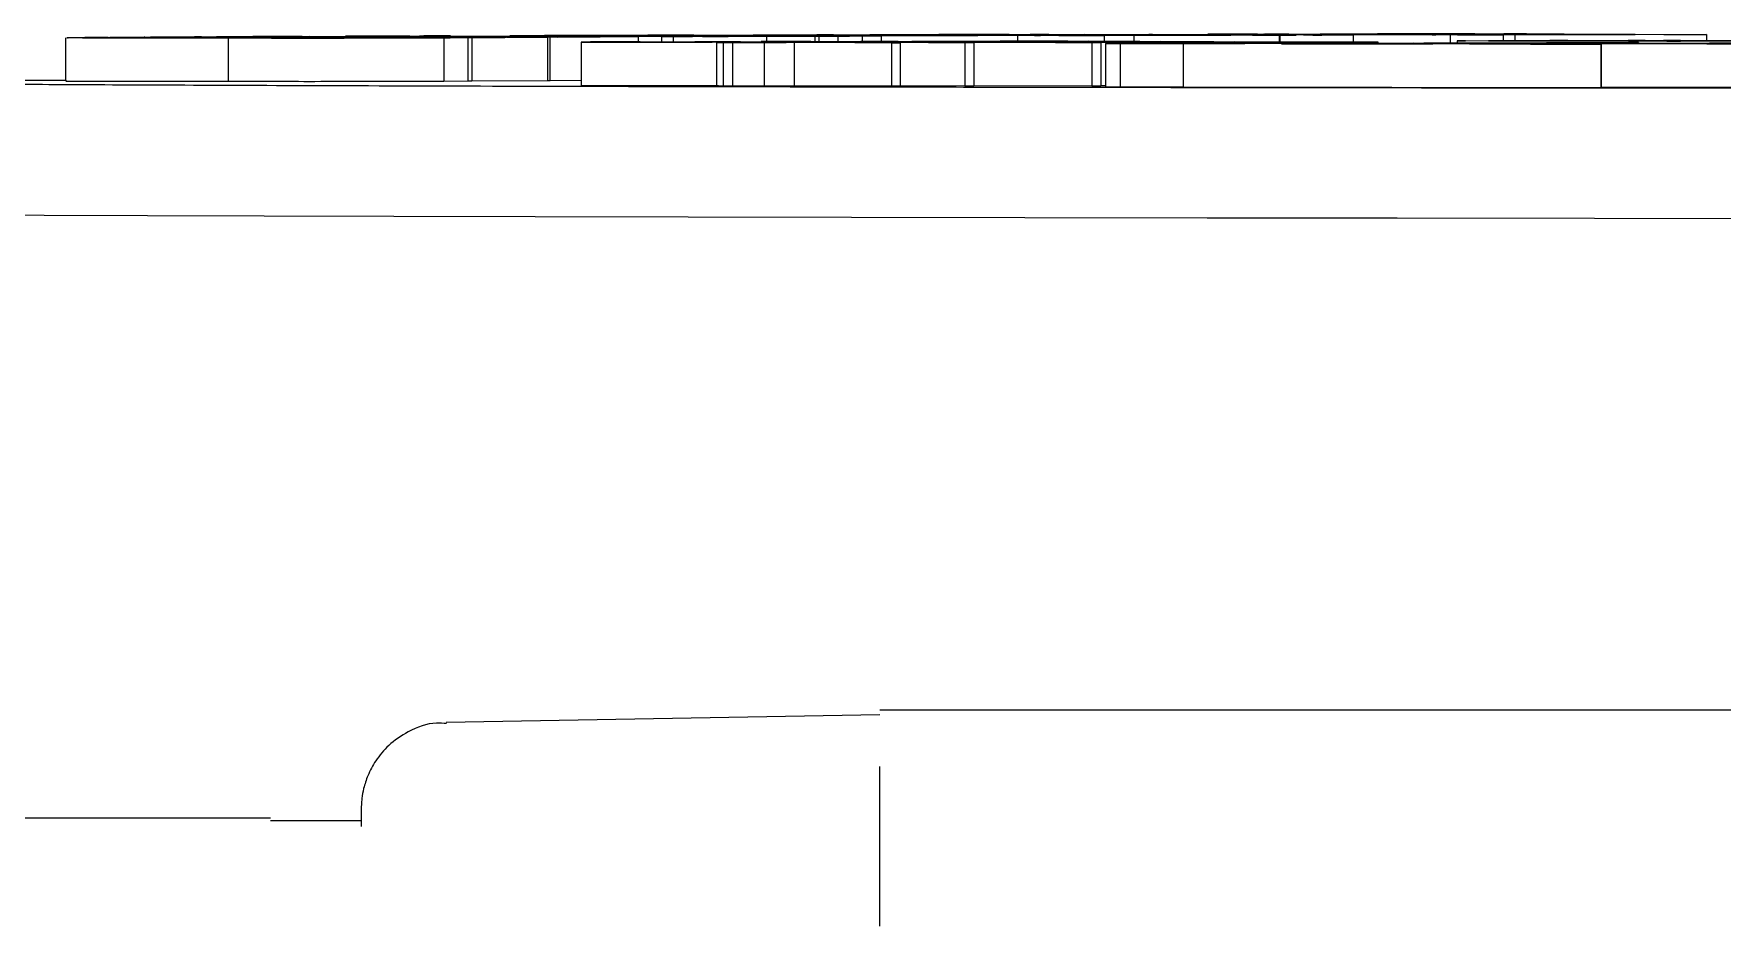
# Model space of a CAD drawing. Header units: millimetres. Extents: x 2063 to 4500, y 825 to 2548.
# Drawn here: x 3150.23 to 3189.3, y 1614.96 to 1635.6 of the extents above; entities that cross this region are included whole.
import ezdxf

# ---------------------------------------------------------------- set-up
doc = ezdxf.new("R2010")
doc.units = ezdxf.units.MM

msp = doc.modelspace()

# ---------------------------------------------------------------- linework, layer by layer
at = {"color": 7, "linetype": 'Continuous', "lineweight": 25}
for p, q in [((3150.968, 1635.51), (3150.968, 1634.51)), ((3151.04, 1635.512), (3151.107, 1635.513)), ((3151.107, 1635.513), (3151.637, 1635.518)), ((3151.637, 1635.518), (3151.942, 1635.518)), ((3151.942, 1635.518), (3151.855, 1635.517)), ((3159.181, 1635.51), (3151.951, 1635.514)), ((3151.991, 1635.52), (3153.818, 1635.531)), ((3153.692, 1635.518), (3151.991, 1635.52)), ((3152.15, 1635.516), (3159.379, 1635.512)), ((3153.394, 1635.527), (3152.93, 1635.524)), ((3153.394, 1635.527), (3153.394, 1635.515)), ((3153.879, 1635.518), (3153.692, 1635.518)), ((3153.692, 1635.518), (3153.692, 1635.515)), ((3153.818, 1635.531), (3154.11, 1635.531)), ((3153.879, 1635.518), (3153.879, 1635.515)), ((3157.591, 1635.524), (3153.945, 1635.527)), ((3153.945, 1635.527), (3153.945, 1635.515)), ((3154.11, 1635.531), (3154.003, 1635.53)), ((3154.23, 1635.529), (3161.184, 1635.523)), ((3154.456, 1635.534), (3156.606, 1635.544)), ((3156.032, 1635.531), (3154.456, 1635.534)), ((3154.456, 1635.534), (3154.456, 1635.529)), ((3154.731, 1635.503), (3154.731, 1634.503)), ((3158.181, 1635.517), (3155.313, 1635.52)), ((3155.313, 1635.52), (3155.42, 1635.52)), ((3155.313, 1635.52), (3155.313, 1635.514)), ((3155.42, 1635.52), (3155.615, 1635.52)), ((3156.439, 1635.541), (3155.475, 1635.537)), ((3156.213, 1635.532), (3156.032, 1635.531)), ((3156.032, 1635.531), (3156.032, 1635.527)), ((3156.213, 1635.532), (3156.213, 1635.527)), ((3162.177, 1635.525), (3156.439, 1635.541)), ((3156.439, 1635.541), (3156.439, 1635.527)), ((3156.606, 1635.544), (3162.343, 1635.527)), ((3157.071, 1635.521), (3157.591, 1635.524)), ((3157.884, 1635.524), (3157.364, 1635.521)), ((3157.447, 1635.547), (3159.61, 1635.554)), ((3157.713, 1635.546), (3157.447, 1635.547)), ((3157.447, 1635.547), (3157.447, 1635.541)), ((3158.335, 1635.549), (3157.713, 1635.546)), ((3157.713, 1635.546), (3157.713, 1635.54)), ((3160.899, 1635.522), (3157.884, 1635.524)), ((3157.998, 1635.518), (3158.289, 1635.518)), ((3158.289, 1635.518), (3158.181, 1635.517)), ((3158.181, 1635.517), (3158.181, 1635.512)), ((3158.289, 1635.518), (3158.289, 1635.512)), ((3158.335, 1635.549), (3158.335, 1635.538)), ((3158.512, 1635.514), (3158.506, 1635.515)), ((3158.506, 1635.515), (3158.506, 1635.512)), ((3160.363, 1635.514), (3158.512, 1635.514)), ((3158.512, 1635.514), (3158.512, 1635.512)), ((3165.268, 1635.541), (3158.932, 1635.549)), ((3158.932, 1635.549), (3158.932, 1635.537)), ((3159.254, 1635.552), (3159.152, 1635.551)), ((3159.876, 1635.554), (3159.254, 1635.552)), ((3159.366, 1635.55), (3165.702, 1635.542)), ((3159.61, 1635.554), (3159.876, 1635.554)), ((3160.271, 1635.513), (3159.718, 1635.508)), ((3159.718, 1635.508), (3159.718, 1634.508)), ((3159.876, 1635.554), (3159.876, 1635.55)), ((3159.894, 1635.513), (3159.967, 1635.513)), ((3159.967, 1635.513), (3160.271, 1635.513)), ((3160.271, 1635.513), (3160.271, 1634.513)), ((3162.118, 1635.524), (3160.363, 1635.514)), ((3160.363, 1635.514), (3160.363, 1634.514)), ((3160.625, 1635.518), (3161.126, 1635.52)), ((3160.899, 1635.522), (3160.899, 1635.519)), ((3163.316, 1635.554), (3161.246, 1635.558)), ((3161.246, 1635.558), (3161.246, 1635.548)), ((3161.675, 1635.559), (3161.681, 1635.56)), ((3161.735, 1635.524), (3161.826, 1635.524)), ((3161.826, 1635.524), (3162.118, 1635.524)), ((3162.118, 1635.524), (3162.118, 1634.524)), ((3164.213, 1635.534), (3162.177, 1635.525)), ((3162.177, 1634.525), (3162.177, 1635.525)), ((3162.343, 1635.527), (3163.125, 1635.53)), ((3162.369, 1635.558), (3163.777, 1635.556)), ((3162.407, 1635.562), (3162.407, 1635.558)), ((3163.219, 1635.534), (3162.667, 1635.536)), ((3162.667, 1635.536), (3162.892, 1635.536)), ((3162.667, 1635.536), (3162.667, 1635.528)), ((3162.892, 1635.536), (3164.213, 1635.534)), ((3162.894, 1635.407), (3162.935, 1635.411)), ((3162.894, 1635.407), (3162.894, 1634.407)), ((3163.113, 1635.415), (3163.559, 1635.419)), ((3164.258, 1635.415), (3163.113, 1635.415)), ((3163.272, 1635.552), (3163.428, 1635.553)), ((3163.521, 1635.552), (3163.272, 1635.552)), ((3163.272, 1635.552), (3163.272, 1635.545)), ((3163.316, 1635.554), (3163.316, 1635.552)), ((3165.087, 1635.556), (3163.521, 1635.552)), ((3163.521, 1635.552), (3163.521, 1635.545)), ((3163.559, 1635.419), (3166.757, 1635.408)), ((3164.213, 1635.534), (3164.213, 1635.417)), ((3165.93, 1635.409), (3164.258, 1635.415)), ((3164.437, 1635.568), (3165.427, 1635.57)), ((3164.666, 1635.568), (3164.437, 1635.568)), ((3164.649, 1635.556), (3164.838, 1635.557)), ((3164.878, 1635.568), (3164.666, 1635.568)), ((3164.758, 1635.537), (3165.38, 1635.539)), ((3165.023, 1635.537), (3164.758, 1635.537)), ((3164.758, 1635.537), (3164.758, 1635.415)), ((3164.838, 1635.557), (3165.087, 1635.556)), ((3167.187, 1635.544), (3165.023, 1635.537)), ((3165.023, 1635.537), (3165.023, 1635.414)), ((3165.087, 1635.556), (3165.087, 1635.543)), ((3165.268, 1635.541), (3165.268, 1635.539)), ((3165.427, 1635.57), (3169.866, 1635.567)), ((3169.373, 1635.565), (3165.499, 1635.569)), ((3165.529, 1635.417), (3165.953, 1635.42)), ((3166.58, 1635.417), (3165.529, 1635.417)), ((3165.529, 1635.417), (3165.529, 1635.412)), ((3165.953, 1635.42), (3168.825, 1635.411)), ((3166.027, 1635.4), (3166.027, 1634.4)), ((3167.638, 1635.403), (3166.074, 1635.408)), ((3166.398, 1635.397), (3166.184, 1635.397)), ((3166.184, 1635.397), (3166.184, 1634.397)), ((3168.3, 1635.547), (3166.185, 1635.55)), ((3166.185, 1635.55), (3166.291, 1635.55)), ((3166.299, 1635.543), (3166.921, 1635.545)), ((3166.398, 1635.397), (3166.398, 1634.397)), ((3168.47, 1635.41), (3166.58, 1635.417)), ((3166.58, 1635.417), (3166.58, 1635.408)), ((3166.757, 1635.408), (3168.47, 1635.41)), ((3166.876, 1635.574), (3168.502, 1635.578)), ((3167.105, 1635.573), (3166.876, 1635.574)), ((3166.876, 1635.574), (3166.876, 1635.569)), ((3166.921, 1635.56), (3166.921, 1635.545)), ((3166.921, 1635.545), (3167.187, 1635.544)), ((3167.063, 1635.422), (3167.507, 1635.426)), ((3168.206, 1635.422), (3167.063, 1635.422)), ((3167.063, 1635.422), (3167.063, 1635.417)), ((3167.317, 1635.574), (3167.105, 1635.573)), ((3167.105, 1635.573), (3167.105, 1635.569)), ((3167.137, 1634.401), (3167.137, 1635.401)), ((3167.187, 1635.544), (3167.187, 1635.423)), ((3168.979, 1635.408), (3167.266, 1635.406)), ((3167.266, 1635.406), (3169.228, 1635.399)), ((3167.317, 1635.574), (3167.317, 1635.569)), ((3167.507, 1635.426), (3173.867, 1635.404)), ((3170.073, 1635.395), (3167.821, 1635.402)), ((3167.821, 1635.402), (3167.821, 1634.402)), ((3170.681, 1635.569), (3167.941, 1635.574)), ((3167.941, 1635.574), (3167.941, 1635.568)), ((3170.715, 1635.413), (3168.206, 1635.422)), ((3168.206, 1635.422), (3168.206, 1635.413)), ((3168.3, 1635.547), (3168.3, 1635.423)), ((3168.396, 1635.549), (3168.396, 1635.423)), ((3168.502, 1635.578), (3168.731, 1635.577)), ((3168.506, 1635.575), (3173.946, 1635.564)), ((3168.731, 1635.577), (3168.519, 1635.577)), ((3168.519, 1635.577), (3168.519, 1635.575)), ((3168.731, 1635.577), (3168.731, 1635.575)), ((3168.825, 1635.411), (3170.715, 1635.413)), ((3168.832, 1635.549), (3168.832, 1635.421)), ((3171.776, 1635.399), (3168.979, 1635.408)), ((3168.979, 1635.408), (3168.979, 1635.4)), ((3169.029, 1635.564), (3169.373, 1635.565)), ((3171.224, 1635.411), (3169.333, 1635.409)), ((3169.333, 1635.409), (3170.931, 1635.403)), ((3169.369, 1635.422), (3169.688, 1635.425)), ((3170.23, 1635.422), (3169.369, 1635.422)), ((3169.369, 1635.422), (3169.369, 1635.419)), ((3169.396, 1635.55), (3169.396, 1635.422)), ((3169.574, 1635.579), (3173.504, 1635.587)), ((3170.518, 1635.575), (3169.574, 1635.579)), ((3169.574, 1635.579), (3169.574, 1635.573)), ((3169.688, 1635.425), (3170.43, 1635.424)), ((3169.846, 1635.425), (3169.846, 1635.553)), ((3169.866, 1635.567), (3170.681, 1635.569)), ((3170.279, 1635.396), (3170.073, 1635.395)), ((3170.073, 1635.395), (3170.073, 1634.395)), ((3170.128, 1635.566), (3170.908, 1635.568)), ((3174.809, 1635.406), (3170.23, 1635.422)), ((3170.23, 1635.422), (3170.23, 1635.416)), ((3170.279, 1635.396), (3170.279, 1634.396)), ((3170.43, 1635.424), (3174.152, 1635.429)), ((3170.78, 1635.576), (3170.518, 1635.575)), ((3170.518, 1635.575), (3170.518, 1635.571)), ((3174.624, 1635.428), (3170.548, 1635.422)), ((3170.548, 1635.422), (3171.745, 1635.418)), ((3170.78, 1635.576), (3170.78, 1635.571)), ((3170.908, 1635.568), (3173.381, 1635.563)), ((3172.173, 1635.584), (3171.171, 1635.582)), ((3171.171, 1635.582), (3171.171, 1635.57)), ((3174.712, 1635.399), (3171.224, 1635.411)), ((3171.745, 1635.418), (3175.821, 1635.424)), ((3171.982, 1635.4), (3171.776, 1635.399)), ((3171.776, 1635.399), (3171.776, 1634.399)), ((3171.982, 1635.4), (3171.982, 1634.4)), ((3172.173, 1635.584), (3172.173, 1635.568)), ((3176.294, 1635.422), (3172.218, 1635.417)), ((3172.218, 1635.417), (3173.456, 1635.412)), ((3174.471, 1635.571), (3172.402, 1635.576)), ((3172.402, 1635.576), (3172.633, 1635.576)), ((3172.402, 1635.576), (3172.402, 1635.568)), ((3172.593, 1635.432), (3173.014, 1635.435)), ((3173.643, 1635.431), (3172.593, 1635.432)), ((3172.593, 1635.432), (3172.593, 1635.427)), ((3172.633, 1635.576), (3172.774, 1635.576)), ((3175.43, 1635.577), (3172.801, 1635.584)), ((3173.366, 1635.562), (3172.977, 1635.561)), ((3175.007, 1635.565), (3172.992, 1635.56)), ((3172.992, 1635.56), (3172.992, 1635.435)), ((3173.014, 1635.435), (3180.283, 1635.41)), ((3173.417, 1635.585), (3178.43, 1635.573)), ((3173.456, 1635.412), (3177.532, 1635.418)), ((3173.714, 1635.587), (3173.483, 1635.586)), ((3173.483, 1635.585), (3173.483, 1635.586)), ((3173.504, 1635.587), (3173.714, 1635.587)), ((3174.152, 1635.429), (3173.643, 1635.431)), ((3173.643, 1635.431), (3173.643, 1635.429)), ((3173.714, 1635.587), (3173.714, 1635.584)), ((3178.002, 1635.416), (3173.926, 1635.411)), ((3173.926, 1635.411), (3175.2, 1635.406)), ((3175.685, 1635.566), (3174.068, 1635.568)), ((3174.068, 1635.568), (3174.192, 1635.568)), ((3174.313, 1635.575), (3175.43, 1635.577)), ((3174.702, 1635.571), (3174.471, 1635.571)), ((3174.492, 1635.572), (3174.702, 1635.571)), ((3175.64, 1635.577), (3174.523, 1635.575)), ((3174.523, 1635.575), (3174.523, 1635.572)), ((3179.352, 1635.574), (3174.552, 1635.589)), ((3174.552, 1635.589), (3174.806, 1635.589)), ((3174.552, 1635.589), (3174.552, 1635.582)), ((3174.568, 1635.565), (3174.78, 1635.565)), ((3175.821, 1635.424), (3174.624, 1635.428)), ((3174.624, 1635.422), (3174.624, 1635.428)), ((3174.917, 1635.401), (3174.712, 1635.399)), ((3174.712, 1635.399), (3174.712, 1634.399)), ((3174.78, 1635.565), (3175.007, 1635.565)), ((3174.806, 1635.589), (3182.583, 1635.581)), ((3174.822, 1635.403), (3174.809, 1635.406)), ((3174.917, 1635.401), (3174.917, 1634.401)), ((3175.007, 1635.428), (3175.007, 1635.565)), ((3175.363, 1635.375), (3175.029, 1635.38)), ((3175.029, 1635.38), (3178.25, 1635.375)), ((3175.029, 1635.38), (3175.029, 1634.38)), ((3175.2, 1635.406), (3179.276, 1635.412)), ((3176.822, 1635.376), (3175.363, 1635.375)), ((3175.363, 1635.375), (3175.363, 1634.375)), ((3177.813, 1635.572), (3175.64, 1635.577)), ((3179.053, 1635.572), (3175.685, 1635.566)), ((3175.685, 1635.566), (3175.685, 1635.426)), ((3176.114, 1635.586), (3176.029, 1635.585)), ((3176.029, 1635.585), (3179.607, 1635.575)), ((3183.001, 1635.578), (3176.114, 1635.586)), ((3176.114, 1635.586), (3176.114, 1635.585)), ((3177.532, 1635.418), (3176.294, 1635.422)), ((3176.294, 1635.416), (3176.294, 1635.422)), ((3176.669, 1635.568), (3177.748, 1635.57)), ((3186.484, 1635.361), (3176.822, 1635.376)), ((3176.822, 1635.376), (3176.822, 1634.376)), ((3177.391, 1635.593), (3179.087, 1635.596)), ((3177.576, 1635.593), (3177.391, 1635.593)), ((3177.391, 1635.593), (3177.391, 1635.586)), ((3177.915, 1635.593), (3177.576, 1635.593)), ((3177.576, 1635.593), (3177.576, 1635.586)), ((3177.585, 1635.391), (3181.54, 1635.384)), ((3177.934, 1635.386), (3177.585, 1635.391)), ((3177.585, 1635.391), (3177.585, 1635.376)), ((3177.915, 1635.593), (3177.915, 1635.586)), ((3179.488, 1635.386), (3177.934, 1635.386)), ((3177.934, 1635.375), (3177.934, 1635.386)), ((3179.276, 1635.412), (3178.002, 1635.416)), ((3178.002, 1635.41), (3178.002, 1635.416)), ((3178.25, 1635.375), (3181.296, 1635.384)), ((3182.668, 1635.581), (3178.541, 1635.593)), ((3178.541, 1635.593), (3178.541, 1635.585)), ((3178.796, 1635.593), (3183.167, 1635.58)), ((3179.271, 1635.595), (3178.932, 1635.595)), ((3178.932, 1635.595), (3178.932, 1635.593)), ((3179.06, 1635.572), (3179.053, 1635.572)), ((3179.053, 1635.414), (3179.053, 1635.572)), ((3179.058, 1635.573), (3179.25, 1635.573)), ((3180.755, 1635.575), (3179.06, 1635.572)), ((3179.06, 1635.572), (3179.06, 1635.414)), ((3179.087, 1635.596), (3179.271, 1635.595)), ((3182.144, 1635.382), (3179.098, 1635.373)), ((3179.098, 1635.373), (3182.601, 1635.368)), ((3179.25, 1635.573), (3179.293, 1635.573)), ((3179.271, 1635.595), (3179.271, 1635.592)), ((3181.296, 1635.384), (3179.488, 1635.386)), ((3179.488, 1635.386), (3179.488, 1635.378)), ((3181.128, 1635.405), (3179.749, 1635.41)), ((3179.749, 1635.41), (3179.749, 1635.387)), ((3179.996, 1635.597), (3184.614, 1635.602)), ((3180.495, 1635.593), (3179.996, 1635.597)), ((3179.996, 1635.597), (3179.996, 1635.59)), ((3180.233, 1635.575), (3180.572, 1635.575)), ((3180.771, 1635.593), (3180.495, 1635.593)), ((3180.495, 1635.593), (3180.495, 1635.588)), ((3180.572, 1635.575), (3180.755, 1635.575)), ((3180.755, 1635.575), (3180.755, 1635.408)), ((3180.771, 1635.593), (3180.771, 1635.587)), ((3181.333, 1635.407), (3181.128, 1635.405)), ((3181.128, 1635.405), (3181.128, 1635.385)), ((3181.333, 1635.385), (3181.333, 1635.407)), ((3181.54, 1635.384), (3184.707, 1635.394)), ((3182.955, 1635.6), (3181.778, 1635.598)), ((3181.778, 1635.598), (3181.778, 1635.584)), ((3185.647, 1635.377), (3182.144, 1635.382)), ((3182.144, 1635.369), (3182.144, 1635.382)), ((3183.853, 1635.586), (3182.348, 1635.592)), ((3182.348, 1635.592), (3182.62, 1635.592)), ((3182.348, 1635.592), (3182.348, 1635.583)), ((3185.231, 1635.392), (3182.388, 1635.383)), ((3182.388, 1635.383), (3185.891, 1635.378)), ((3182.583, 1635.581), (3182.668, 1635.581)), ((3182.601, 1635.368), (3185.647, 1635.377)), ((3182.62, 1635.592), (3182.722, 1635.592)), ((3184.23, 1635.58), (3183.001, 1635.578)), ((3183.001, 1635.578), (3183.001, 1635.389)), ((3183.128, 1635.583), (3183.306, 1635.584)), ((3184.496, 1635.58), (3183.128, 1635.583)), ((3183.128, 1635.583), (3183.128, 1635.58)), ((3183.166, 1635.44), (3183.166, 1635.389)), ((3186.495, 1635.376), (3183.449, 1635.367)), ((3183.449, 1635.367), (3184.861, 1635.364)), ((3185.482, 1635.592), (3183.568, 1635.599)), ((3183.793, 1635.58), (3184.047, 1635.581)), ((3184.124, 1635.586), (3183.853, 1635.586)), ((3183.972, 1635.587), (3184.124, 1635.586)), ((3184.047, 1635.581), (3184.23, 1635.58)), ((3184.124, 1635.586), (3184.124, 1635.58)), ((3184.169, 1635.591), (3185.482, 1635.592)), ((3184.23, 1635.58), (3184.23, 1635.446)), ((3184.292, 1635.6), (3187.941, 1635.586)), ((3185.635, 1635.592), (3184.321, 1635.59)), ((3184.766, 1635.602), (3184.494, 1635.602)), ((3184.494, 1635.602), (3184.494, 1635.6)), ((3188.933, 1635.586), (3184.496, 1635.58)), ((3184.496, 1635.58), (3184.496, 1635.446)), ((3184.614, 1635.602), (3184.766, 1635.602)), ((3184.766, 1635.602), (3184.766, 1635.598)), ((3185.231, 1635.392), (3185.231, 1635.379)), ((3185.305, 1635.444), (3185.305, 1635.445)), ((3185.305, 1635.445), (3186.041, 1635.445)), ((3185.462, 1635.444), (3185.305, 1635.444)), ((3185.305, 1635.444), (3185.305, 1635.435)), ((3185.462, 1635.444), (3185.462, 1635.434)), ((3185.568, 1635.437), (3185.568, 1635.434)), ((3187.216, 1635.586), (3185.635, 1635.592)), ((3186.515, 1635.44), (3185.726, 1635.444)), ((3185.726, 1635.444), (3185.726, 1635.434)), ((3185.744, 1635.583), (3187.012, 1635.584)), ((3186.041, 1635.445), (3186.91, 1635.44)), ((3186.153, 1635.398), (3187.358, 1635.398)), ((3186.341, 1635.363), (3186.484, 1635.361)), ((3186.484, 1635.361), (3186.484, 1634.361)), ((3190.563, 1635.369), (3186.495, 1635.376)), ((3186.495, 1635.376), (3186.495, 1634.376)), ((3186.739, 1635.376), (3188.943, 1635.373)), ((3188.331, 1635.435), (3186.831, 1635.435)), ((3186.831, 1635.435), (3186.831, 1635.434)), ((3186.91, 1635.44), (3187.515, 1635.44)), ((3186.936, 1635.439), (3187.515, 1635.439)), ((3186.936, 1635.434), (3186.936, 1635.439)), ((3187.278, 1635.435), (3186.989, 1635.435)), ((3187.12, 1635.444), (3187.12, 1635.445)), ((3187.12, 1635.445), (3188.331, 1635.445)), ((3187.278, 1635.444), (3187.12, 1635.444)), ((3187.12, 1635.444), (3187.12, 1635.44)), ((3187.278, 1635.444), (3187.278, 1635.44)), ((3187.358, 1635.398), (3187.358, 1635.376)), ((3187.515, 1635.44), (3187.515, 1635.444)), ((3187.515, 1635.439), (3187.515, 1635.436)), ((3187.936, 1635.444), (3187.936, 1635.436)), ((3188.331, 1635.444), (3188.173, 1635.444)), ((3188.173, 1635.444), (3188.173, 1635.435)), ((3188.173, 1635.435), (3188.331, 1635.435)), ((3188.331, 1635.445), (3188.331, 1635.444)), ((3188.331, 1635.444), (3188.331, 1635.435)), ((3188.331, 1635.435), (3188.331, 1635.435)), ((3188.331, 1635.434), (3188.331, 1635.435)), ((3188.551, 1635.586), (3188.778, 1635.586)), ((3188.778, 1635.586), (3188.933, 1635.586)), ((3188.933, 1635.586), (3188.933, 1635.447)), ((3159.718, 1634.508), (3160.271, 1634.513)), ((3160.271, 1634.514), (3160.363, 1634.514)), ((3160.363, 1634.514), (3162.118, 1634.524)), ((3162.118, 1634.525), (3162.177, 1634.525)), ((3162.177, 1634.525), (3162.894, 1634.528)), ((3166.184, 1634.397), (3166.398, 1634.397)), ((3167.821, 1634.402), (3170.073, 1634.395)), ((3170.073, 1634.395), (3170.279, 1634.396)), ((3170.279, 1634.404), (3171.776, 1634.399)), ((3171.776, 1634.399), (3171.982, 1634.4)), ((3171.982, 1634.409), (3174.712, 1634.399)), ((3174.712, 1634.399), (3174.917, 1634.401)), ((3174.917, 1634.403), (3175.029, 1634.404)), ((3175.029, 1634.38), (3175.363, 1634.375)), ((3175.363, 1634.375), (3176.822, 1634.376)), ((3176.822, 1634.376), (3186.484, 1634.361)), ((3186.484, 1634.376), (3186.495, 1634.376)), ((3186.495, 1634.376), (3190.563, 1634.369)), ((3169.808, 1619.85), (3159.773, 1619.674)), ((3202.809, 1619.959), (3169.808, 1619.959)), ((3155.708, 1617.46), (3148.708, 1617.46)), ((3157.808, 1617.4), (3155.708, 1617.4))]:
    msp.add_line(p, q, dxfattribs=at)
at = {"color": 7, "linetype": 'Continuous', "lineweight": 25, "flags": 128}
for points in [[(3190.75, 1635.44), (3190.565, 1635.437), (3190.026, 1635.435), (3189.187, 1635.433), (3188.13, 1635.432), (3186.958, 1635.432), (3185.786, 1635.432), (3184.729, 1635.433), (3183.89, 1635.435), (3183.352, 1635.437), (3183.166, 1635.44), (3183.352, 1635.442), (3183.89, 1635.445), (3184.729, 1635.447), (3185.786, 1635.448), (3186.958, 1635.448), (3188.13, 1635.448), (3189.187, 1635.447), (3190.026, 1635.445), (3190.565, 1635.442), (3190.75, 1635.44)], [(3189.93, 1635.44), (3189.75, 1635.438), (3189.234, 1635.436), (3188.444, 1635.434), (3187.474, 1635.434), (3186.442, 1635.434), (3185.473, 1635.434), (3184.682, 1635.436), (3184.166, 1635.438), (3183.987, 1635.44), (3184.166, 1635.442), (3184.682, 1635.444), (3185.473, 1635.445), (3186.442, 1635.446), (3187.474, 1635.446), (3188.444, 1635.445), (3189.234, 1635.444), (3189.75, 1635.442), (3189.93, 1635.44)], [(3148.396, 1631.42), (3150.47, 1631.41), (3152.864, 1631.4), (3155.565, 1631.391), (3158.56, 1631.382), (3161.834, 1631.374), (3165.371, 1631.367), (3169.153, 1631.359), (3173.161, 1631.353), (3177.376, 1631.347), (3181.776, 1631.342), (3186.339, 1631.337), (3191.043, 1631.333), (3195.865, 1631.33), (3200.779, 1631.327), (3205.762, 1631.326), (3210.789, 1631.325), (3215.835, 1631.325), (3220.875, 1631.325), (3225.883, 1631.327), (3230.835, 1631.329), (3235.706, 1631.331)]]:
    msp.add_lwpolyline(points, dxfattribs=at)
at = {"color": 7, "linetype": 'Continuous', "lineweight": 25}
for points, knots in [([(3154.731, 1635.503), (3154.084, 1635.503), (3153.054, 1635.504), (3151.871, 1635.506), (3151.249, 1635.508), (3150.97, 1635.509), (3151, 1635.51), (3151.008, 1635.51)], [0, 0, 0, 0, 0.366723, 0.58482, 0.762656, 0.94041, 1, 1, 1, 1]), ([(3151.377, 1635.512), (3151.365, 1635.511), (3151.323, 1635.51), (3151.628, 1635.509), (3152.313, 1635.507), (3153.464, 1635.506), (3154.377, 1635.505), (3154.866, 1635.505)], [0, 0, 0, 0, 0.069629, 0.257165, 0.430092, 0.695031, 1, 1, 1, 1]), ([(3151.951, 1635.514), (3151.897, 1635.514), (3151.804, 1635.514), (3151.677, 1635.514), (3151.569, 1635.514), (3151.471, 1635.513), (3151.433, 1635.513), (3151.412, 1635.513)], [0, 0, 0, 0, 0.2039125, 0.3489118, 0.4932734, 0.7202809, 1, 1, 1, 1]), ([(3151.835, 1635.516), (3151.834, 1635.516), (3151.828, 1635.516), (3151.862, 1635.516), (3151.929, 1635.516), (3152.029, 1635.516), (3152.107, 1635.516), (3152.15, 1635.516)], [0, 0, 0, 0, 0.0720945, 0.286641, 0.5008175, 0.7269972, 1, 1, 1, 1]), ([(3152.801, 1635.522), (3152.795, 1635.522), (3152.748, 1635.522), (3152.917, 1635.521), (3153.279, 1635.519), (3153.662, 1635.518), (3153.879, 1635.518)], [0, 0, 0, 0, 0.045115, 0.334899, 0.62348, 1, 1, 1, 1]), ([(3153.945, 1635.527), (3153.89, 1635.527), (3153.799, 1635.527), (3153.668, 1635.527), (3153.557, 1635.527), (3153.458, 1635.527), (3153.416, 1635.527), (3153.394, 1635.527)], [0, 0, 0, 0, 0.238521, 0.395636, 0.552314, 0.766778, 1, 1, 1, 1]), ([(3154.003, 1635.53), (3153.973, 1635.53), (3153.932, 1635.53), (3153.97, 1635.529), (3154.041, 1635.529), (3154.134, 1635.529), (3154.204, 1635.529), (3154.23, 1635.529)], [0, 0, 0, 0, 0.39106, 0.540188, 0.690013, 0.882685, 1, 1, 1, 1]), ([(3159.718, 1635.508), (3159.548, 1635.507), (3159.263, 1635.505), (3158.35, 1635.504), (3157.272, 1635.503), (3156.012, 1635.503), (3155.142, 1635.503), (3154.731, 1635.503)], [0, 0, 0, 0, 0.247075, 0.411707, 0.576376, 0.799459, 1, 1, 1, 1]), ([(3154.866, 1635.505), (3155.524, 1635.505), (3156.476, 1635.504), (3157.762, 1635.505), (3158.572, 1635.505), (3159.128, 1635.507), (3159.333, 1635.508), (3159.404, 1635.508), (3159.414, 1635.508)], [0, 0, 0, 0, 0.370461, 0.536516, 0.705021, 0.84958, 0.977988, 1, 1, 1, 1]), ([(3155.475, 1635.537), (3155.395, 1635.536), (3155.239, 1635.536), (3155.385, 1635.534), (3155.742, 1635.533), (3156.073, 1635.532), (3156.213, 1635.532)], [0, 0, 0, 0, 0.25104, 0.485737, 0.783075, 1, 1, 1, 1]), ([(3155.615, 1635.52), (3155.808, 1635.52), (3156.094, 1635.52), (3156.491, 1635.52), (3156.746, 1635.52), (3156.95, 1635.521), (3157.027, 1635.521), (3157.071, 1635.521)], [0, 0, 0, 0, 0.339516, 0.502236, 0.666705, 0.806821, 1, 1, 1, 1]), ([(3157.364, 1635.521), (3157.323, 1635.521), (3157.258, 1635.52), (3157.279, 1635.52), (3157.399, 1635.519), (3157.642, 1635.519), (3157.868, 1635.518), (3157.998, 1635.518)], [0, 0, 0, 0, 0.250694, 0.402945, 0.556475, 0.743783, 1, 1, 1, 1]), ([(3158.932, 1635.549), (3158.882, 1635.549), (3158.796, 1635.549), (3158.657, 1635.549), (3158.542, 1635.549), (3158.427, 1635.549), (3158.369, 1635.549), (3158.335, 1635.549)], [0, 0, 0, 0, 0.239524, 0.40579, 0.571729, 0.750468, 1, 1, 1, 1]), ([(3158.506, 1635.515), (3158.785, 1635.515), (3159.344, 1635.515), (3160.054, 1635.516), (3160.466, 1635.517), (3160.584, 1635.517), (3160.625, 1635.518)], [0, 0, 0, 0, 0.326957, 0.656983, 0.880506, 1, 1, 1, 1]), ([(3159.151, 1635.551), (3159.15, 1635.551), (3159.146, 1635.551), (3159.185, 1635.551), (3159.256, 1635.551), (3159.326, 1635.55), (3159.366, 1635.55)], [0, 0, 0, 0, 0.124719, 0.38447, 0.652941, 1, 1, 1, 1]), ([(3159.448, 1635.51), (3159.435, 1635.51), (3159.41, 1635.51), (3159.328, 1635.51), (3159.243, 1635.51), (3159.193, 1635.51), (3159.181, 1635.51)], [0, 0, 0, 0, 0.307364, 0.616517, 0.904057, 1, 1, 1, 1]), ([(3159.379, 1635.512), (3159.436, 1635.512), (3159.528, 1635.512), (3159.656, 1635.512), (3159.755, 1635.512), (3159.844, 1635.512), (3159.875, 1635.512), (3159.894, 1635.513)], [0, 0, 0, 0, 0.2389344, 0.3835198, 0.5293247, 0.7100539, 1, 1, 1, 1]), ([(3159.414, 1635.508), (3159.436, 1635.509), (3159.469, 1635.509), (3159.457, 1635.509), (3159.454, 1635.509)], [0, 0, 0, 0, 0.6911383, 1, 1, 1, 1]), ([(3161.149, 1635.521), (3161.136, 1635.521), (3161.108, 1635.521), (3161.017, 1635.522), (3160.938, 1635.522), (3160.899, 1635.522)], [0, 0, 0, 0, 0.283678, 0.642488, 1, 1, 1, 1]), ([(3161.126, 1635.52), (3161.15, 1635.521), (3161.178, 1635.521), (3161.163, 1635.521), (3161.16, 1635.521)], [0, 0, 0, 0, 0.809388, 1, 1, 1, 1]), ([(3161.184, 1635.523), (3161.239, 1635.523), (3161.329, 1635.523), (3161.46, 1635.523), (3161.563, 1635.523), (3161.664, 1635.524), (3161.707, 1635.524), (3161.735, 1635.524)], [0, 0, 0, 0, 0.238273, 0.386342, 0.535522, 0.694283, 1, 1, 1, 1]), ([(3161.246, 1635.558), (3161.274, 1635.558), (3161.331, 1635.558), (3161.436, 1635.558), (3161.504, 1635.558), (3161.543, 1635.558), (3161.548, 1635.558)], [0, 0, 0, 0, 0.25202, 0.504232, 0.940351, 1, 1, 1, 1]), ([(3161.548, 1635.558), (3161.58, 1635.558), (3161.637, 1635.559), (3161.682, 1635.559), (3161.68, 1635.559), (3161.68, 1635.559)], [0, 0, 0, 0, 0.544636, 0.977907, 1, 1, 1, 1]), ([(3161.69, 1635.56), (3161.735, 1635.56), (3161.823, 1635.561), (3162.042, 1635.562), (3162.147, 1635.562)], [0, 0, 0, 0, 0.517516, 1, 1, 1, 1]), ([(3162.407, 1635.562), (3162.297, 1635.561), (3162.12, 1635.561), (3162.029, 1635.56), (3162.061, 1635.559), (3162.189, 1635.559), (3162.313, 1635.558), (3162.369, 1635.558)], [0, 0, 0, 0, 0.329126, 0.528564, 0.696809, 0.865433, 1, 1, 1, 1]), ([(3162.147, 1635.562), (3162.375, 1635.563), (3162.774, 1635.564), (3163.584, 1635.564), (3164.658, 1635.564), (3166.034, 1635.564), (3166.993, 1635.562), (3167.485, 1635.562)], [0, 0, 0, 0, 0.169563, 0.297883, 0.425995, 0.705761, 1, 1, 1, 1]), ([(3166.921, 1635.56), (3166.355, 1635.561), (3165.51, 1635.562), (3164.34, 1635.563), (3163.604, 1635.563), (3163.038, 1635.563), (3162.653, 1635.562), (3162.475, 1635.562), (3162.407, 1635.562)], [0, 0, 0, 0, 0.399545, 0.597137, 0.733747, 0.835099, 0.936852, 1, 1, 1, 1]), ([(3166.074, 1635.408), (3165.743, 1635.408), (3165.081, 1635.408), (3164.008, 1635.408), (3163.292, 1635.407), (3162.894, 1635.407)], [0, 0, 0, 0, 0.30739, 0.614857, 1, 1, 1, 1]), ([(3162.935, 1635.411), (3163.049, 1635.41), (3163.546, 1635.41), (3164.627, 1635.409), (3165.513, 1635.409), (3165.93, 1635.409)], [0, 0, 0, 0, 0.135558, 0.592517, 1, 1, 1, 1]), ([(3163.125, 1635.53), (3163.247, 1635.531), (3163.377, 1635.532), (3163.329, 1635.532), (3163.327, 1635.532)], [0, 0, 0, 0, 0.946889, 1, 1, 1, 1]), ([(3163.428, 1635.553), (3163.47, 1635.553), (3163.543, 1635.553), (3163.568, 1635.554), (3163.537, 1635.554), (3163.45, 1635.554), (3163.363, 1635.554), (3163.316, 1635.554)], [0, 0, 0, 0, 0.249315, 0.4358137, 0.6227966, 0.7970359, 1, 1, 1, 1]), ([(3163.777, 1635.556), (3163.849, 1635.556), (3163.967, 1635.556), (3164.163, 1635.556), (3164.325, 1635.556), (3164.501, 1635.556), (3164.591, 1635.556), (3164.649, 1635.556)], [0, 0, 0, 0, 0.257237, 0.420431, 0.584481, 0.733875, 1, 1, 1, 1]), ([(3165.499, 1635.569), (3165.438, 1635.569), (3165.316, 1635.569), (3165.13, 1635.569), (3164.979, 1635.568), (3164.908, 1635.568), (3164.878, 1635.568)], [0, 0, 0, 0, 0.2772639, 0.5575672, 0.817889, 1, 1, 1, 1]), ([(3165.38, 1635.539), (3165.417, 1635.539), (3165.473, 1635.54), (3165.471, 1635.54), (3165.424, 1635.54), (3165.348, 1635.541), (3165.292, 1635.541), (3165.268, 1635.541)], [0, 0, 0, 0, 0.3520414, 0.5318269, 0.7130337, 0.8778643, 1, 1, 1, 1]), ([(3165.702, 1635.542), (3165.754, 1635.542), (3165.839, 1635.542), (3165.971, 1635.542), (3166.083, 1635.542), (3166.201, 1635.542), (3166.261, 1635.542), (3166.299, 1635.543)], [0, 0, 0, 0, 0.247687, 0.39562, 0.54446, 0.717172, 1, 1, 1, 1]), ([(3166.035, 1635.401), (3166.053, 1635.401), (3166.092, 1635.402), (3166.304, 1635.402), (3166.472, 1635.403), (3166.521, 1635.403)], [0, 0, 0, 0, 0.357282, 0.813025, 1, 1, 1, 1]), ([(3166.184, 1635.397), (3166.133, 1635.397), (3166.051, 1635.399), (3166.046, 1635.4), (3166.044, 1635.4)], [0, 0, 0, 0, 0.6302091, 1, 1, 1, 1]), ([(3166.291, 1635.55), (3166.605, 1635.55), (3167.165, 1635.55), (3167.944, 1635.55), (3168.544, 1635.55), (3168.901, 1635.55), (3169.058, 1635.551), (3169.105, 1635.551)], [0, 0, 0, 0, 0.327037, 0.582977, 0.7546195, 0.9267447, 1, 1, 1, 1]), ([(3167.137, 1635.401), (3167.031, 1635.4), (3166.818, 1635.4), (3166.597, 1635.398), (3166.469, 1635.397), (3166.398, 1635.397)], [0, 0, 0, 0, 0.308082, 0.61489, 1, 1, 1, 1]), ([(3166.521, 1635.403), (3166.65, 1635.403), (3166.932, 1635.403), (3167.326, 1635.403), (3167.561, 1635.403), (3167.638, 1635.403)], [0, 0, 0, 0, 0.360389, 0.789524, 1, 1, 1, 1]), ([(3169.105, 1635.551), (3169.189, 1635.551), (3169.345, 1635.552), (3169.355, 1635.553), (3169.122, 1635.555), (3168.329, 1635.558), (3167.46, 1635.559), (3166.921, 1635.56)], [0, 0, 0, 0, 0.097711, 0.183041, 0.35825, 0.602223, 1, 1, 1, 1]), ([(3167.821, 1635.402), (3167.714, 1635.402), (3167.554, 1635.402), (3167.319, 1635.401), (3167.198, 1635.401), (3167.137, 1635.401)], [0, 0, 0, 0, 0.498374, 0.749082, 1, 1, 1, 1]), ([(3167.941, 1635.574), (3167.903, 1635.574), (3167.835, 1635.574), (3167.71, 1635.574), (3167.577, 1635.574), (3167.438, 1635.574), (3167.358, 1635.574), (3167.317, 1635.574)], [0, 0, 0, 0, 0.208612, 0.37176, 0.536244, 0.765787, 1, 1, 1, 1]), ([(3167.485, 1635.562), (3167.996, 1635.561), (3168.929, 1635.559), (3169.654, 1635.556), (3169.888, 1635.554), (3169.8, 1635.552), (3169.53, 1635.551), (3169.396, 1635.55)], [0, 0, 0, 0, 0.329821, 0.602198, 0.751389, 0.876805, 1, 1, 1, 1]), ([(3168.396, 1635.549), (3168.351, 1635.549), (3168.261, 1635.548), (3168.251, 1635.548), (3168.287, 1635.547), (3168.3, 1635.547)], [0, 0, 0, 0, 0.406204, 0.795736, 1, 1, 1, 1]), ([(3168.519, 1635.577), (3168.467, 1635.576), (3168.392, 1635.576), (3168.344, 1635.576), (3168.355, 1635.576), (3168.407, 1635.575), (3168.471, 1635.575), (3168.506, 1635.575)], [0, 0, 0, 0, 0.327317, 0.476421, 0.626546, 0.796314, 1, 1, 1, 1]), ([(3168.832, 1635.549), (3168.793, 1635.549), (3168.717, 1635.549), (3168.566, 1635.549), (3168.464, 1635.549), (3168.396, 1635.549)], [0, 0, 0, 0, 0.2516063, 0.5032378, 1, 1, 1, 1]), ([(3169.396, 1635.55), (3169.356, 1635.55), (3169.276, 1635.55), (3169.091, 1635.55), (3168.935, 1635.55), (3168.832, 1635.549)], [0, 0, 0, 0, 0.250844, 0.502068, 1, 1, 1, 1]), ([(3169.773, 1635.559), (3169.544, 1635.56), (3169.164, 1635.561), (3168.967, 1635.562), (3168.993, 1635.562), (3168.999, 1635.563)], [0, 0, 0, 0, 0.543092, 0.902457, 1, 1, 1, 1]), ([(3169.228, 1635.399), (3169.319, 1635.399), (3169.5, 1635.398), (3169.839, 1635.397), (3170.118, 1635.397), (3170.279, 1635.396)], [0, 0, 0, 0, 0.297034, 0.594269, 1, 1, 1, 1]), ([(3170.299, 1635.561), (3170.109, 1635.561), (3169.798, 1635.562), (3169.574, 1635.563), (3169.586, 1635.564), (3169.751, 1635.565), (3169.992, 1635.566), (3170.128, 1635.566)], [0, 0, 0, 0, 0.272894, 0.445011, 0.618101, 0.78577, 1, 1, 1, 1]), ([(3172.992, 1635.56), (3172.704, 1635.559), (3172.262, 1635.559), (3171.487, 1635.558), (3170.866, 1635.558), (3170.265, 1635.558), (3169.948, 1635.559), (3169.773, 1635.559)], [0, 0, 0, 0, 0.321782, 0.493409, 0.666308, 0.816214, 1, 1, 1, 1]), ([(3172.977, 1635.561), (3172.727, 1635.56), (3172.357, 1635.56), (3171.7, 1635.559), (3171.169, 1635.559), (3170.689, 1635.56), (3170.417, 1635.56), (3170.299, 1635.561)], [0, 0, 0, 0, 0.331594, 0.48998, 0.648562, 0.847889, 1, 1, 1, 1]), ([(3171.171, 1635.582), (3170.986, 1635.581), (3170.643, 1635.58), (3170.532, 1635.579), (3170.482, 1635.579)], [0, 0, 0, 0, 0.540563, 1, 1, 1, 1]), ([(3170.489, 1635.578), (3170.488, 1635.578), (3170.482, 1635.577), (3170.656, 1635.576), (3170.78, 1635.576)], [0, 0, 0, 0, 0.287101, 1, 1, 1, 1]), ([(3170.931, 1635.403), (3171.021, 1635.403), (3171.202, 1635.402), (3171.542, 1635.401), (3171.821, 1635.401), (3171.982, 1635.4)], [0, 0, 0, 0, 0.29737, 0.594968, 1, 1, 1, 1]), ([(3172.801, 1635.584), (3172.759, 1635.584), (3172.688, 1635.584), (3172.554, 1635.584), (3172.417, 1635.584), (3172.285, 1635.584), (3172.207, 1635.584), (3172.173, 1635.584)], [0, 0, 0, 0, 0.244529, 0.408946, 0.573274, 0.814793, 1, 1, 1, 1]), ([(3172.774, 1635.576), (3172.918, 1635.575), (3173.131, 1635.575), (3173.5, 1635.575), (3173.783, 1635.575), (3174.068, 1635.575), (3174.223, 1635.575), (3174.313, 1635.575)], [0, 0, 0, 0, 0.337772, 0.500301, 0.664443, 0.804956, 1, 1, 1, 1]), ([(3173.483, 1635.586), (3173.42, 1635.586), (3173.331, 1635.586), (3173.278, 1635.585), (3173.289, 1635.585), (3173.339, 1635.585), (3173.392, 1635.585), (3173.417, 1635.585)], [0, 0, 0, 0, 0.358471, 0.509487, 0.66217, 0.836846, 1, 1, 1, 1]), ([(3173.381, 1635.563), (3173.426, 1635.563), (3173.497, 1635.563), (3173.529, 1635.563), (3173.512, 1635.562), (3173.457, 1635.562), (3173.392, 1635.562), (3173.366, 1635.562)], [0, 0, 0, 0, 0.273037, 0.428356, 0.583344, 0.832242, 1, 1, 1, 1]), ([(3173.867, 1635.404), (3173.957, 1635.403), (3174.138, 1635.403), (3174.478, 1635.402), (3174.757, 1635.401), (3174.917, 1635.401)], [0, 0, 0, 0, 0.297034, 0.594269, 1, 1, 1, 1]), ([(3173.946, 1635.564), (3174.003, 1635.564), (3174.087, 1635.564), (3174.229, 1635.564), (3174.342, 1635.564), (3174.459, 1635.564), (3174.529, 1635.565), (3174.568, 1635.565)], [0, 0, 0, 0, 0.300741, 0.442976, 0.585498, 0.770192, 1, 1, 1, 1]), ([(3174.151, 1635.573), (3174.148, 1635.573), (3174.136, 1635.573), (3174.245, 1635.572), (3174.4, 1635.572), (3174.492, 1635.572)], [0, 0, 0, 0, 0.107107, 0.469394, 1, 1, 1, 1]), ([(3174.523, 1635.575), (3174.427, 1635.575), (3174.268, 1635.574), (3174.191, 1635.574), (3174.161, 1635.574)], [0, 0, 0, 0, 0.608426, 1, 1, 1, 1]), ([(3174.192, 1635.568), (3174.458, 1635.568), (3174.992, 1635.568), (3175.76, 1635.567), (3176.34, 1635.568), (3176.58, 1635.568), (3176.669, 1635.568)], [0, 0, 0, 0, 0.3213061, 0.6452902, 0.8696576, 1, 1, 1, 1]), ([(3179.749, 1635.41), (3179.181, 1635.409), (3178.072, 1635.408), (3176.422, 1635.406), (3175.355, 1635.404), (3174.822, 1635.403)], [0, 0, 0, 0, 0.343183, 0.671556, 1, 1, 1, 1]), ([(3177.748, 1635.57), (3177.803, 1635.571), (3177.886, 1635.571), (3177.934, 1635.571), (3177.929, 1635.571), (3177.928, 1635.571)], [0, 0, 0, 0, 0.636816, 0.940157, 1, 1, 1, 1]), ([(3177.921, 1635.571), (3177.905, 1635.571), (3177.88, 1635.572), (3177.832, 1635.572), (3177.813, 1635.572)], [0, 0, 0, 0, 0.614189, 1, 1, 1, 1]), ([(3178.541, 1635.593), (3178.508, 1635.593), (3178.45, 1635.593), (3178.329, 1635.593), (3178.197, 1635.593), (3178.053, 1635.593), (3177.963, 1635.593), (3177.915, 1635.593)], [0, 0, 0, 0, 0.215896, 0.3853283, 0.5559542, 0.7640999, 1, 1, 1, 1]), ([(3178.43, 1635.573), (3178.474, 1635.573), (3178.544, 1635.573), (3178.664, 1635.573), (3178.767, 1635.573), (3178.908, 1635.573), (3178.997, 1635.573), (3179.058, 1635.573)], [0, 0, 0, 0, 0.2536824, 0.4001164, 0.52343, 0.6771969, 1, 1, 1, 1]), ([(3178.695, 1635.594), (3178.694, 1635.594), (3178.687, 1635.594), (3178.712, 1635.594), (3178.756, 1635.593), (3178.791, 1635.593), (3178.796, 1635.593)], [0, 0, 0, 0, 0.044219, 0.379656, 0.916945, 1, 1, 1, 1]), ([(3178.932, 1635.595), (3178.872, 1635.595), (3178.782, 1635.594), (3178.73, 1635.594), (3178.713, 1635.594)], [0, 0, 0, 0, 0.671603, 1, 1, 1, 1]), ([(3179.293, 1635.573), (3179.329, 1635.573), (3179.394, 1635.574), (3179.443, 1635.574), (3179.441, 1635.574), (3179.407, 1635.574), (3179.37, 1635.574), (3179.352, 1635.574)], [0, 0, 0, 0, 0.256868, 0.47724, 0.662008, 0.845558, 1, 1, 1, 1]), ([(3179.607, 1635.575), (3179.643, 1635.575), (3179.703, 1635.575), (3179.824, 1635.574), (3179.933, 1635.574), (3180.077, 1635.574), (3180.169, 1635.575), (3180.233, 1635.575)], [0, 0, 0, 0, 0.239941, 0.39539, 0.551967, 0.684504, 1, 1, 1, 1]), ([(3180.283, 1635.41), (3180.373, 1635.409), (3180.554, 1635.409), (3180.894, 1635.408), (3181.173, 1635.407), (3181.333, 1635.407)], [0, 0, 0, 0, 0.297034, 0.594269, 1, 1, 1, 1]), ([(3181.778, 1635.598), (3181.565, 1635.598), (3181.137, 1635.597), (3180.776, 1635.596), (3180.655, 1635.594), (3180.728, 1635.593), (3180.771, 1635.593)], [0, 0, 0, 0, 0.2488152, 0.5000632, 0.7136426, 1, 1, 1, 1]), ([(3182.722, 1635.592), (3182.844, 1635.591), (3183.018, 1635.591), (3183.355, 1635.59), (3183.618, 1635.59), (3183.899, 1635.59), (3184.077, 1635.59), (3184.169, 1635.591)], [0, 0, 0, 0, 0.375008, 0.532176, 0.663237, 0.825783, 1, 1, 1, 1]), ([(3183.568, 1635.599), (3183.536, 1635.6), (3183.483, 1635.6), (3183.368, 1635.6), (3183.238, 1635.6), (3183.094, 1635.6), (3182.999, 1635.6), (3182.955, 1635.6)], [0, 0, 0, 0, 0.2422509, 0.3981104, 0.5540249, 0.7912917, 1, 1, 1, 1]), ([(3183.167, 1635.58), (3183.203, 1635.58), (3183.263, 1635.58), (3183.378, 1635.58), (3183.48, 1635.58), (3183.614, 1635.58), (3183.715, 1635.58), (3183.783, 1635.58), (3183.793, 1635.58)], [0, 0, 0, 0, 0.239791, 0.395723, 0.528329, 0.660993, 0.950414, 1, 1, 1, 1]), ([(3183.306, 1635.584), (3183.551, 1635.583), (3184.045, 1635.583), (3184.794, 1635.582), (3185.389, 1635.582), (3185.652, 1635.583), (3185.744, 1635.583)], [0, 0, 0, 0, 0.329191, 0.661633, 0.881808, 1, 1, 1, 1]), ([(3184.321, 1635.59), (3184.202, 1635.59), (3184.012, 1635.59), (3183.828, 1635.589), (3183.76, 1635.588), (3183.799, 1635.588), (3183.908, 1635.587), (3183.972, 1635.587)], [0, 0, 0, 0, 0.253965, 0.40631, 0.559769, 0.73662, 1, 1, 1, 1]), ([(3184.22, 1635.601), (3184.219, 1635.601), (3184.211, 1635.601), (3184.229, 1635.601), (3184.267, 1635.6), (3184.292, 1635.6)], [0, 0, 0, 0, 0.006784, 0.3662, 1, 1, 1, 1]), ([(3184.494, 1635.602), (3184.425, 1635.601), (3184.324, 1635.601), (3184.264, 1635.601), (3184.245, 1635.601)], [0, 0, 0, 0, 0.687811, 1, 1, 1, 1]), ([(3184.707, 1635.394), (3184.9, 1635.394), (3185.246, 1635.395), (3185.725, 1635.397), (3186.011, 1635.398), (3186.153, 1635.398)], [0, 0, 0, 0, 0.388154, 0.694028, 1, 1, 1, 1]), ([(3184.861, 1635.364), (3184.998, 1635.364), (3185.272, 1635.364), (3185.761, 1635.363), (3186.128, 1635.363), (3186.341, 1635.363)], [0, 0, 0, 0, 0.295972, 0.59215, 1, 1, 1, 1]), ([(3187.358, 1635.398), (3187.155, 1635.397), (3186.749, 1635.396), (3186.192, 1635.394), (3185.686, 1635.393), (3185.383, 1635.392), (3185.231, 1635.392)], [0, 0, 0, 0, 0.281624, 0.563251, 0.781619, 1, 1, 1, 1]), ([(3185.726, 1635.444), (3185.712, 1635.444), (3185.685, 1635.444), (3185.628, 1635.444), (3185.55, 1635.444), (3185.493, 1635.444), (3185.462, 1635.444)], [0, 0, 0, 0, 0.249458, 0.50098, 0.731039, 1, 1, 1, 1]), ([(3185.568, 1635.437), (3185.577, 1635.438), (3185.593, 1635.438), (3185.764, 1635.439), (3186.028, 1635.439), (3186.29, 1635.44), (3186.468, 1635.44), (3186.515, 1635.44)], [0, 0, 0, 0, 0.267946, 0.469277, 0.670405, 0.911995, 1, 1, 1, 1]), ([(3186.831, 1635.435), (3186.642, 1635.435), (3186.338, 1635.435), (3185.97, 1635.435), (3185.741, 1635.436), (3185.591, 1635.437), (3185.576, 1635.437), (3185.568, 1635.437)], [0, 0, 0, 0, 0.3001846, 0.4844442, 0.6359343, 0.7877448, 1, 1, 1, 1]), ([(3185.891, 1635.378), (3186.314, 1635.379), (3187.381, 1635.382), (3189.603, 1635.385), (3192.544, 1635.386), (3194.453, 1635.386), (3195.405, 1635.386)], [0, 0, 0, 0, 0.185716, 0.467958, 0.734859, 1, 1, 1, 1]), ([(3186.015, 1635.437), (3186.026, 1635.438), (3186.042, 1635.438), (3186.237, 1635.439), (3186.456, 1635.439), (3186.699, 1635.439), (3186.865, 1635.439), (3186.936, 1635.439)], [0, 0, 0, 0, 0.330883, 0.501179, 0.670916, 0.859688, 1, 1, 1, 1]), ([(3186.989, 1635.435), (3186.847, 1635.435), (3186.62, 1635.435), (3186.336, 1635.436), (3186.149, 1635.436), (3186.032, 1635.437), (3186.021, 1635.437), (3186.015, 1635.437)], [0, 0, 0, 0, 0.272358, 0.434918, 0.598303, 0.790426, 1, 1, 1, 1]), ([(3195.454, 1635.385), (3194.785, 1635.385), (3193.532, 1635.385), (3191.717, 1635.384), (3189.673, 1635.383), (3188.017, 1635.38), (3187.067, 1635.377), (3186.739, 1635.376)], [0, 0, 0, 0, 0.198997, 0.37265, 0.545625, 0.843257, 1, 1, 1, 1]), ([(3187.012, 1635.584), (3187.072, 1635.584), (3187.17, 1635.585), (3187.254, 1635.585), (3187.287, 1635.585), (3187.273, 1635.585), (3187.237, 1635.585), (3187.216, 1635.586)], [0, 0, 0, 0, 0.300073, 0.489629, 0.647488, 0.805846, 1, 1, 1, 1]), ([(3187.515, 1635.444), (3187.513, 1635.444), (3187.511, 1635.444), (3187.482, 1635.444), (3187.433, 1635.444), (3187.363, 1635.444), (3187.309, 1635.444), (3187.278, 1635.444)], [0, 0, 0, 0, 0.210223, 0.375759, 0.542534, 0.746796, 1, 1, 1, 1]), ([(3187.515, 1635.436), (3187.513, 1635.436), (3187.51, 1635.436), (3187.479, 1635.436), (3187.429, 1635.435), (3187.36, 1635.435), (3187.305, 1635.435), (3187.278, 1635.435)], [0, 0, 0, 0, 0.222894, 0.384836, 0.547319, 0.773072, 1, 1, 1, 1]), ([(3188.173, 1635.444), (3188.128, 1635.444), (3188.065, 1635.444), (3187.993, 1635.444), (3187.956, 1635.444), (3187.938, 1635.444), (3187.937, 1635.444), (3187.936, 1635.444)], [0, 0, 0, 0, 0.364031, 0.510061, 0.655864, 0.843841, 1, 1, 1, 1]), ([(3187.936, 1635.436), (3187.938, 1635.436), (3187.94, 1635.436), (3187.97, 1635.436), (3188.01, 1635.435), (3188.078, 1635.435), (3188.134, 1635.435), (3188.173, 1635.435)], [0, 0, 0, 0, 0.250411, 0.398556, 0.54744, 0.686236, 1, 1, 1, 1]), ([(3187.941, 1635.586), (3187.971, 1635.586), (3188.021, 1635.586), (3188.131, 1635.586), (3188.241, 1635.586), (3188.389, 1635.586), (3188.488, 1635.586), (3188.551, 1635.586)], [0, 0, 0, 0, 0.23968, 0.390629, 0.542071, 0.705503, 1, 1, 1, 1]), ([(3188.943, 1635.373), (3189.08, 1635.373), (3189.354, 1635.372), (3189.842, 1635.372), (3190.208, 1635.372), (3190.419, 1635.371)], [0, 0, 0, 0, 0.296385, 0.592978, 1, 1, 1, 1]), ([(3146.073, 1634.477), (3146.129, 1634.482), (3146.241, 1634.491), (3147.137, 1634.504), (3148.678, 1634.518), (3149.991, 1634.527), (3150.939, 1634.532), (3150.968, 1634.532)], [0, 0, 0, 0, 0.2407893, 0.4815888, 0.73683, 0.9920914, 1, 1, 1, 1]), ([(3283.019, 1634.475), (3282.971, 1634.471), (3282.864, 1634.463), (3281.995, 1634.451), (3280.514, 1634.437), (3278.338, 1634.423), (3275.508, 1634.41), (3271.994, 1634.397), (3267.84, 1634.385), (3263.097, 1634.374), (3257.835, 1634.364), (3252.143, 1634.355), (3246.121, 1634.347), (3239.898, 1634.341), (3233.532, 1634.336), (3227.179, 1634.333), (3220.841, 1634.331), (3214.573, 1634.331), (3208.306, 1634.331), (3201.967, 1634.333), (3195.615, 1634.336), (3189.249, 1634.341), (3183.026, 1634.347), (3177.003, 1634.355), (3171.311, 1634.364), (3166.05, 1634.374), (3161.306, 1634.385), (3157.152, 1634.397), (3153.638, 1634.41), (3150.808, 1634.423), (3148.633, 1634.437), (3147.152, 1634.451), (3146.28, 1634.463), (3146.174, 1634.471), (3146.126, 1634.475)], [0, 0, 0, 0, 0.023828, 0.053273, 0.084485, 0.115699, 0.147957, 0.180726, 0.213842, 0.247136, 0.28043, 0.313546, 0.346314, 0.378573, 0.409785, 0.440999, 0.470442, 0.499888, 0.529332, 0.558778, 0.58999, 0.621203, 0.653462, 0.68623, 0.719347, 0.752641, 0.785934, 0.819051, 0.851819, 0.884078, 0.915289, 0.946503, 0.975948, 1, 1, 1, 1]), ([(3150.993, 1634.51), (3150.987, 1634.51), (3150.945, 1634.509), (3151.191, 1634.508), (3151.784, 1634.506), (3153, 1634.504), (3154.07, 1634.503), (3154.731, 1634.503)], [0, 0, 0, 0, 0.030225, 0.211144, 0.392436, 0.624543, 1, 1, 1, 1]), ([(3154.731, 1634.503), (3155.397, 1634.503), (3156.425, 1634.502), (3157.829, 1634.503), (3158.748, 1634.504), (3159.408, 1634.506), (3159.614, 1634.508), (3159.718, 1634.508)], [0, 0, 0, 0, 0.3203787, 0.4942376, 0.6691493, 0.8330428, 1, 1, 1, 1]), ([(3162.894, 1634.407), (3163.211, 1634.407), (3163.845, 1634.408), (3164.915, 1634.408), (3165.66, 1634.408), (3166.074, 1634.408)], [0, 0, 0, 0, 0.307787, 0.615394, 1, 1, 1, 1]), ([(3166.064, 1634.4), (3166.06, 1634.4), (3166.051, 1634.399), (3166.136, 1634.397), (3166.184, 1634.397)], [0, 0, 0, 0, 0.431539, 1, 1, 1, 1]), ([(3166.398, 1634.397), (3166.444, 1634.397), (3166.536, 1634.398), (3166.735, 1634.399), (3166.977, 1634.4), (3167.137, 1634.401)], [0, 0, 0, 0, 0.251433, 0.502936, 1, 1, 1, 1]), ([(3167.137, 1634.401), (3167.257, 1634.401), (3167.436, 1634.401), (3167.665, 1634.402), (3167.769, 1634.402), (3167.821, 1634.402)], [0, 0, 0, 0, 0.498826, 0.749076, 1, 1, 1, 1]), ([(3159.78, 1619.646), (3159.704, 1619.653), (3159.398, 1619.681), (3158.921, 1619.495), (3158.451, 1619.175), (3158.145, 1618.813), (3157.961, 1618.468), (3157.864, 1618.171), (3157.823, 1617.943), (3157.811, 1617.793), (3157.808, 1617.717), (3157.808, 1617.688), (3157.808, 1617.682), (3157.808, 1617.68), (3157.808, 1617.678), (3157.808, 1617.677), (3157.808, 1617.674), (3157.808, 1617.664), (3157.808, 1617.596), (3157.808, 1617.346), (3157.808, 1617.266)], [0, 0, 0, 0, 0.042754, 0.171614, 0.274933, 0.361993, 0.434967, 0.493695, 0.5372, 0.564806, 0.577983, 0.580242, 0.581179, 0.581864, 0.582822, 0.584668, 0.58988, 0.618046, 0.877314, 1, 1, 1, 1]), ([(3169.808, 1614.96), (3169.808, 1615.003), (3169.808, 1616.069), (3169.808, 1617.51), (3169.808, 1618.335), (3169.808, 1618.652)], [0, 0, 0, 0, 0.025543, 0.624634, 1, 1, 1, 1])]:
    msp.add_open_spline(points, degree=3, knots=knots, dxfattribs=at)

doc.saveas('drawing.dxf')
